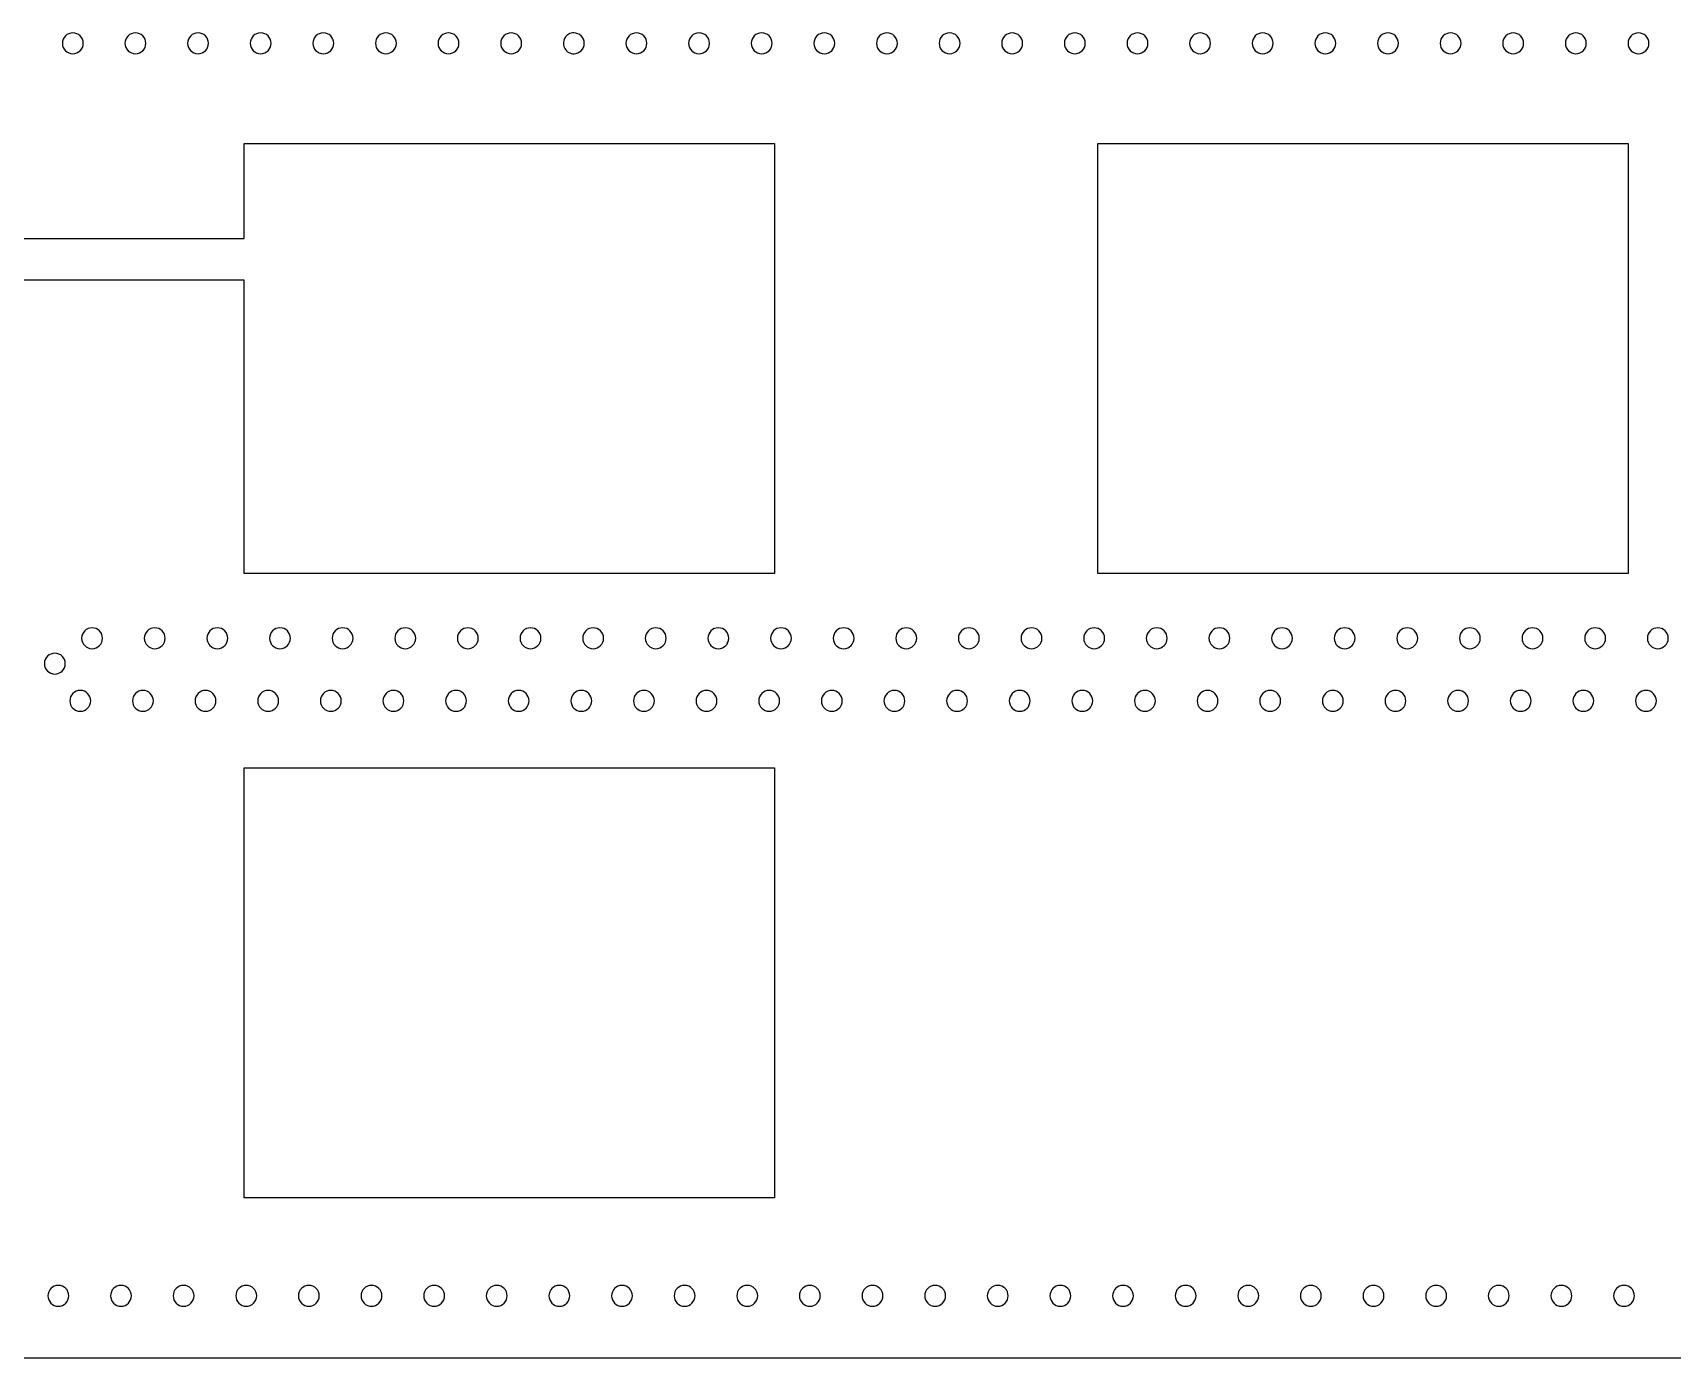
# Model space of a CAD drawing. Extents: x 112 to 502, y 72 to 270.
# Drawn here: x 204.9 to 283.4, y 72 to 135.5 of the extents above; entities that cross this region are included whole.
import ezdxf

# ---------------------------------------------------------------- set-up
doc = ezdxf.new("R2010")
doc.units = 0
doc.layers.add('polso', color=7, linetype='CONTINUOUS')

msp = doc.modelspace()

# ---------------------------------------------------------------- linework, layer by layer
at = {"layer": 'polso', "color": 1}
for p, q in [((207.292533, 135.032857), (207.292533, 135.032857)), ((210.292865, 135.032857), (210.292865, 135.032857)), ((213.293367, 135.032857), (213.293367, 135.032857)), ((216.293898, 135.032857), (216.293898, 135.032857)), ((219.29423, 135.032857), (219.29423, 135.032857)), ((222.294704, 135.032857), (222.294704, 135.032857)), ((225.295037, 135.032857), (225.295037, 135.032857)), ((228.295567, 135.032857), (228.295567, 135.032857)), ((234.296373, 135.032857), (234.296373, 135.032857)), ((237.296904, 135.032857), (237.296904, 135.032857)), ((240.297236, 135.032857), (240.297236, 135.032857)), ((243.297763, 135.032857), (243.297763, 135.032857)), ((246.298067, 135.032857), (246.298067, 135.032857)), ((249.298583, 135.032857), (249.298583, 135.032857)), ((252.298913, 135.032857), (252.298913, 135.032857)), ((255.299429, 135.032857), (255.299429, 135.032857)), ((258.299768, 135.032857), (258.299768, 135.032857)), ((261.300249, 135.032857), (261.300249, 135.032857)), ((264.300554, 135.032857), (264.300554, 135.032857)), ((267.301281, 135.032857), (267.301281, 135.032857)), ((270.301621, 135.032857), (270.301621, 135.032857)), ((273.301926, 135.032857), (273.301926, 135.032857)), ((276.302265, 135.032857), (276.302265, 135.032857)), ((279.302958, 135.032857), (279.302958, 135.032857)), ((282.303298, 135.032857), (282.303298, 135.032857)), ((208.217347, 106.528627), (208.217347, 106.528627)), ((211.217877, 106.528627), (211.217877, 106.528627)), ((214.21821, 106.528627), (214.21821, 106.528627)), ((217.21874, 106.528627), (217.21874, 106.528627)), ((220.219214, 106.528627), (220.219214, 106.528627)), ((223.219546, 106.528627), (223.219546, 106.528627)), ((226.220076, 106.528627), (226.220076, 106.528627)), ((229.220409, 106.528627), (229.220409, 106.528627)), ((232.220883, 106.528627), (232.220883, 106.528627)), ((235.221216, 106.528627), (235.221216, 106.528627)), ((238.221746, 106.528627), (238.221746, 106.528627)), ((241.222248, 106.528627), (241.222248, 106.528627)), ((244.22257, 106.528627), (244.22257, 106.528627)), ((247.223086, 106.528627), (247.223086, 106.528627)), ((250.223415, 106.528627), (250.223415, 106.528627)), ((253.223896, 106.528627), (253.223896, 106.528627)), ((256.224271, 106.528627), (256.224271, 106.528627)), ((259.224752, 106.528627), (259.224752, 106.528627)), ((262.225091, 106.528627), (262.225091, 106.528627)), ((265.225608, 106.528627), (265.225608, 106.528627)), ((268.225947, 106.528627), (268.225947, 106.528627)), ((271.226605, 106.528627), (271.226605, 106.528627)), ((274.226944, 106.528627), (274.226944, 106.528627)), ((277.227284, 106.528627), (277.227284, 106.528627)), ((280.227624, 106.528627), (280.227624, 106.528627)), ((283.228281, 106.528627), (283.228281, 106.528627)), ((206.434041, 105.31165), (206.434041, 105.31165)), ((207.651011, 103.528147), (207.651011, 103.528147)), ((210.651485, 103.528147), (210.651485, 103.528147)), ((213.651818, 103.528147), (213.651818, 103.528147)), ((216.652348, 103.528147), (216.652348, 103.528147)), ((219.652681, 103.528147), (219.652681, 103.528147)), ((222.653154, 103.528147), (222.653154, 103.528147)), ((225.653515, 103.528147), (225.653515, 103.528147)), ((228.654017, 103.528147), (228.654017, 103.528147)), ((231.65435, 103.528147), (231.65435, 103.528147)), ((234.65488, 103.528147), (234.65488, 103.528147)), ((237.655185, 103.528147), (237.655185, 103.528147)), ((240.655687, 103.528147), (240.655687, 103.528147)), ((243.65622, 103.528147), (243.65622, 103.528147)), ((246.65656, 103.528147), (246.65656, 103.528147)), ((249.65703, 103.528147), (249.65703, 103.528147)), ((252.65737, 103.528147), (252.65737, 103.528147)), ((255.657886, 103.528147), (255.657886, 103.528147)), ((258.658226, 103.528147), (258.658226, 103.528147)), ((261.658707, 103.528147), (261.658707, 103.528147)), ((264.659223, 103.528147), (264.659223, 103.528147)), ((267.659563, 103.528147), (267.659563, 103.528147)), ((270.659902, 103.528147), (270.659902, 103.528147)), ((273.66056, 103.528147), (273.66056, 103.528147)), ((276.660899, 103.528147), (276.660899, 103.528147)), ((279.661239, 103.528147), (279.661239, 103.528147)), ((282.661579, 103.528147), (282.661579, 103.528147)), ((206.600383, 75.02409), (206.600383, 75.02409)), ((209.600744, 75.02409), (209.600744, 75.02409)), ((212.601246, 75.02409), (212.601246, 75.02409)), ((215.601776, 75.02409), (215.601776, 75.02409)), ((218.60208, 75.02409), (218.60208, 75.02409)), ((221.602582, 75.02409), (221.602582, 75.02409)), ((224.602915, 75.02409), (224.602915, 75.02409)), ((227.603445, 75.02409), (227.603445, 75.02409)), ((230.603778, 75.02409), (230.603778, 75.02409)), ((233.60428, 75.02409), (233.60428, 75.02409)), ((236.604612, 75.02409), (236.604612, 75.02409)), ((239.605114, 75.02409), (239.605114, 75.02409)), ((242.605472, 75.02409), (242.605472, 75.02409)), ((245.605953, 75.02409), (245.605953, 75.02409)), ((248.606469, 75.02409), (248.606469, 75.02409)), ((251.606798, 75.02409), (251.606798, 75.02409)), ((254.607314, 75.02409), (254.607314, 75.02409)), ((257.607618, 75.02409), (257.607618, 75.02409)), ((260.608135, 75.02409), (260.608135, 75.02409)), ((263.608474, 75.02409), (263.608474, 75.02409)), ((266.608814, 75.02409), (266.608814, 75.02409)), ((269.609471, 75.02409), (269.609471, 75.02409)), ((272.609811, 75.02409), (272.609811, 75.02409)), ((275.610151, 75.02409), (275.610151, 75.02409)), ((278.610843, 75.02409), (278.610843, 75.02409)), ((281.611148, 75.02409), (281.611148, 75.02409))]:
    msp.add_line(p, q, dxfattribs=at)
at = {"layer": 'polso', "color": 3}
for p, q in [((214.999514, 125.681138), (214.999542, 130.231689)), ((214.999542, 130.231689), (240.403211, 130.231759)), ((255.905395, 130.231622), (281.305395, 130.231622)), ((255.905395, 109.631622), (255.905395, 130.231622)), ((281.305395, 130.231622), (281.305395, 109.631622)), ((197.497107, 125.681208), (214.999514, 125.681138)), ((214.999542, 123.68087), (197.497164, 123.680888)), ((214.999598, 109.62887), (214.999542, 123.68087)), ((240.403182, 109.62887), (214.999598, 109.62887)), ((281.305395, 109.631622), (255.905395, 109.631622)), ((215.003179, 100.324596), (240.403179, 100.324596)), ((215.003179, 79.7246), (215.003179, 100.324596)), ((240.403179, 100.324596), (240.403179, 79.7246)), ((240.403179, 79.7246), (215.003179, 79.7246))]:
    msp.add_line(p, q, dxfattribs=at)
at = {"layer": 'polso', "color": 5}
msp.add_line((397.195005, 72.033138), (116.876396, 72.033138), dxfattribs=at)
at = {"layer": 'polso', "color": 1}
for points in [[(206.792661, 135.532743), (206.516422, 135.532743), (206.292422, 135.309082), (206.292422, 135.032857)], [(207.292533, 135.032857), (207.292533, 135.309082), (207.068533, 135.532743), (206.792661, 135.532743)], [(209.792993, 135.532743), (209.516754, 135.532743), (209.292754, 135.309082), (209.292754, 135.032857)], [(210.292865, 135.032857), (210.292865, 135.309082), (210.069204, 135.532743), (209.792993, 135.532743)], [(212.793495, 135.532743), (212.517256, 135.532743), (212.293256, 135.309082), (212.293256, 135.032857)], [(213.293367, 135.032857), (213.293367, 135.309082), (213.069368, 135.532743), (212.793495, 135.532743)], [(215.793659, 135.532743), (215.517448, 135.532743), (215.293787, 135.309082), (215.293787, 135.032857)], [(216.293898, 135.032857), (216.293898, 135.309082), (216.069898, 135.532743), (215.793659, 135.532743)], [(218.794358, 135.532743), (218.518119, 135.532743), (218.294119, 135.309082), (218.294119, 135.032857)], [(219.29423, 135.032857), (219.29423, 135.309082), (219.07023, 135.532743), (218.794358, 135.532743)], [(221.794832, 135.532743), (221.518254, 135.532743), (221.294593, 135.309082), (221.294593, 135.032857)], [(222.294704, 135.032857), (222.294704, 135.309082), (222.070704, 135.532743), (221.794832, 135.532743)], [(224.795165, 135.532743), (224.518926, 135.532743), (224.294926, 135.309082), (224.294926, 135.032857)], [(225.295037, 135.032857), (225.295037, 135.309082), (225.071376, 135.532743), (224.795165, 135.532743)], [(227.795667, 135.532743), (227.519089, 135.532743), (227.295428, 135.309082), (227.295428, 135.032857)], [(228.295567, 135.032857), (228.295567, 135.309082), (228.071539, 135.532743), (227.795667, 135.532743)], [(230.551764, 135.469172), (230.310831, 135.334411), (230.224725, 135.029611), (230.359486, 134.788664)], [(230.79583, 135.532743), (230.725274, 135.536623), (230.61168, 135.50699), (230.551708, 135.469243)], [(231.29573, 135.032857), (231.29573, 135.309082), (231.072069, 135.532743), (230.79583, 135.532743)], [(233.796473, 135.532743), (233.519895, 135.532743), (233.296234, 135.309082), (233.296234, 135.032857)], [(234.296373, 135.032857), (234.296373, 135.309082), (234.072345, 135.532743), (233.796473, 135.532743)], [(236.796665, 135.532743), (236.520454, 135.532743), (236.296793, 135.309082), (236.296793, 135.032857)], [(237.296904, 135.032857), (237.296904, 135.309082), (237.072904, 135.532743), (236.796665, 135.532743)], [(239.797364, 135.532743), (239.521125, 135.532743), (239.297125, 135.309082), (239.297125, 135.032857)], [(240.297236, 135.032857), (240.297236, 135.309082), (240.073236, 135.532743), (239.797364, 135.532743)], [(242.797912, 135.532743), (242.521334, 135.532743), (242.297673, 135.309082), (242.297673, 135.032857)], [(243.297763, 135.032857), (243.297763, 135.309082), (243.073784, 135.532743), (242.797912, 135.532743)], [(245.798217, 135.532743), (245.521956, 135.532743), (245.297978, 135.309082), (245.297978, 135.032857)], [(246.298067, 135.032857), (246.298067, 135.309082), (246.074089, 135.532743), (245.798217, 135.532743)], [(248.798697, 135.532743), (248.52212, 135.532743), (248.298458, 135.309082), (248.298458, 135.032857)], [(249.298583, 135.032857), (249.298583, 135.309082), (249.07457, 135.532743), (248.798697, 135.532743)], [(251.799026, 135.532743), (251.522801, 135.532743), (251.298788, 135.309082), (251.298788, 135.032857)], [(252.298913, 135.032857), (252.298913, 135.309082), (252.074899, 135.532743), (251.799026, 135.532743)], [(254.799543, 135.532743), (254.522965, 135.532743), (254.299304, 135.309082), (254.299304, 135.032857)], [(255.299429, 135.032857), (255.299429, 135.309082), (255.075415, 135.532743), (254.799543, 135.532743)], [(257.799882, 135.532743), (257.523657, 135.532743), (257.299643, 135.309082), (257.299643, 135.032857)], [(258.299768, 135.032857), (258.299768, 135.309082), (258.076107, 135.532743), (257.799882, 135.532743)], [(260.800328, 135.532743), (260.524138, 135.532743), (260.300089, 135.309082), (260.300089, 135.032857)], [(261.300249, 135.032857), (261.300249, 135.309082), (261.0762, 135.532743), (260.800328, 135.532743)], [(263.800703, 135.532743), (263.524443, 135.532743), (263.300464, 135.309082), (263.300464, 135.032857)], [(264.300554, 135.032857), (264.300554, 135.309082), (264.076575, 135.532743), (263.800703, 135.532743)], [(266.801043, 135.532743), (266.524782, 135.532743), (266.300804, 135.309082), (266.300804, 135.032857)], [(267.301281, 135.032857), (267.301281, 135.309082), (267.077232, 135.532743), (266.801043, 135.532743)], [(269.801382, 135.532743), (269.52551, 135.532743), (269.301531, 135.309082), (269.301531, 135.032857)], [(270.301621, 135.032857), (270.301621, 135.309082), (270.077643, 135.532743), (269.801382, 135.532743)], [(272.802075, 135.532743), (272.525815, 135.532743), (272.301836, 135.309082), (272.301836, 135.032857)], [(273.301926, 135.032857), (273.301926, 135.309082), (273.077947, 135.532743), (272.802075, 135.532743)], [(275.802379, 135.532743), (275.526154, 135.532743), (275.30214, 135.309082), (275.30214, 135.032857)], [(276.302265, 135.032857), (276.302265, 135.309082), (276.078604, 135.532743), (275.802379, 135.532743)], [(278.802719, 135.532743), (278.526529, 135.532743), (278.302868, 135.309082), (278.302868, 135.032857)], [(279.302958, 135.032857), (279.302958, 135.309082), (279.078979, 135.532743), (278.802719, 135.532743)], [(281.803059, 135.532743), (281.527186, 135.532743), (281.303173, 135.309082), (281.303173, 135.032857)], [(282.303298, 135.032857), (282.303298, 135.309082), (282.079284, 135.532743), (281.803059, 135.532743)], [(206.292422, 135.032857), (206.292422, 134.756632), (206.516422, 134.532618), (206.792661, 134.532618)], [(206.792661, 134.532618), (207.068533, 134.532618), (207.292533, 134.756632), (207.292533, 135.032857)], [(209.292754, 135.032857), (209.292754, 134.756632), (209.516754, 134.532618), (209.792993, 134.532618)], [(209.792993, 134.532618), (210.069204, 134.532618), (210.292865, 134.756632), (210.292865, 135.032857)], [(212.293256, 135.032857), (212.293256, 134.756632), (212.517256, 134.532618), (212.793495, 134.532618)], [(212.793495, 134.532618), (213.069368, 134.532618), (213.293367, 134.756632), (213.293367, 135.032857)], [(215.293787, 135.032857), (215.293787, 134.756632), (215.517448, 134.532618), (215.793659, 134.532618)], [(215.793659, 134.532618), (216.069898, 134.532618), (216.293898, 134.756632), (216.293898, 135.032857)], [(218.294119, 135.032857), (218.294119, 134.756632), (218.518119, 134.532618), (218.794358, 134.532618)], [(218.794358, 134.532618), (219.07023, 134.532618), (219.29423, 134.756632), (219.29423, 135.032857)], [(221.294593, 135.032857), (221.294593, 134.756632), (221.518254, 134.532618), (221.794832, 134.532618)], [(221.794832, 134.532618), (222.070704, 134.532618), (222.294704, 134.756632), (222.294704, 135.032857)], [(224.294926, 135.032857), (224.294926, 134.756632), (224.518926, 134.532618), (224.795165, 134.532618)], [(224.795165, 134.532618), (225.071376, 134.532618), (225.295037, 134.756632), (225.295037, 135.032857)], [(227.295428, 135.032857), (227.295428, 134.756632), (227.519089, 134.532618), (227.795667, 134.532618)], [(227.795667, 134.532618), (228.071539, 134.532618), (228.295567, 134.756632), (228.295567, 135.032857)], [(230.359486, 134.788664), (230.393388, 134.719519), (230.482281, 134.630267), (230.551764, 134.5964)], [(230.551764, 134.596365), (230.611398, 134.558618), (230.725331, 134.528984), (230.795886, 134.532512)], [(230.79583, 134.532618), (231.072069, 134.532618), (231.29573, 134.756632), (231.29573, 135.032857)], [(233.296234, 135.032857), (233.296234, 134.756632), (233.519895, 134.532618), (233.796473, 134.532618)], [(233.796473, 134.532618), (234.072345, 134.532618), (234.296373, 134.756632), (234.296373, 135.032857)], [(236.296793, 135.032857), (236.296793, 134.756632), (236.520454, 134.532618), (236.796665, 134.532618)], [(236.796665, 134.532618), (237.072904, 134.532618), (237.296904, 134.756632), (237.296904, 135.032857)], [(239.297125, 135.032857), (239.297125, 134.756632), (239.521125, 134.532618), (239.797364, 134.532618)], [(239.797364, 134.532618), (240.073236, 134.532618), (240.297236, 134.756632), (240.297236, 135.032857)], [(242.297673, 135.032857), (242.297673, 134.756632), (242.521334, 134.532618), (242.797912, 134.532618)], [(242.797912, 134.532618), (243.073784, 134.532618), (243.297763, 134.756632), (243.297763, 135.032857)], [(245.297978, 135.032857), (245.297978, 134.756632), (245.521956, 134.532618), (245.798217, 134.532618)], [(245.798217, 134.532618), (246.074089, 134.532618), (246.298067, 134.756632), (246.298067, 135.032857)], [(248.298458, 135.032857), (248.298458, 134.756632), (248.52212, 134.532618), (248.798697, 134.532618)], [(248.798697, 134.532618), (249.07457, 134.532618), (249.298583, 134.756632), (249.298583, 135.032857)], [(251.298788, 135.032857), (251.298788, 134.756632), (251.522801, 134.532618), (251.799026, 134.532618)], [(251.799026, 134.532618), (252.074899, 134.532618), (252.298913, 134.756632), (252.298913, 135.032857)], [(254.299304, 135.032857), (254.299304, 134.756632), (254.522965, 134.532618), (254.799543, 134.532618)], [(254.799543, 134.532618), (255.075415, 134.532618), (255.299429, 134.756632), (255.299429, 135.032857)], [(257.299643, 135.032857), (257.299643, 134.756632), (257.523657, 134.532618), (257.799882, 134.532618)], [(257.799882, 134.532618), (258.076107, 134.532618), (258.299768, 134.756632), (258.299768, 135.032857)], [(260.300089, 135.032857), (260.300089, 134.756632), (260.524138, 134.532618), (260.800328, 134.532618)], [(260.800328, 134.532618), (261.0762, 134.532618), (261.300249, 134.756632), (261.300249, 135.032857)], [(263.300464, 135.032857), (263.300464, 134.756632), (263.524443, 134.532618), (263.800703, 134.532618)], [(263.800703, 134.532618), (264.076575, 134.532618), (264.300554, 134.756632), (264.300554, 135.032857)], [(266.300804, 135.032857), (266.300804, 134.756632), (266.524782, 134.532618), (266.801043, 134.532618)], [(266.801043, 134.532618), (267.077232, 134.532618), (267.301281, 134.756632), (267.301281, 135.032857)], [(269.301531, 135.032857), (269.301531, 134.756632), (269.52551, 134.532618), (269.801382, 134.532618)], [(269.801382, 134.532618), (270.077643, 134.532618), (270.301621, 134.756632), (270.301621, 135.032857)], [(272.301836, 135.032857), (272.301836, 134.756632), (272.525815, 134.532618), (272.802075, 134.532618)], [(272.802075, 134.532618), (273.077947, 134.532618), (273.301926, 134.756632), (273.301926, 135.032857)], [(275.30214, 135.032857), (275.30214, 134.756632), (275.526154, 134.532618), (275.802379, 134.532618)], [(275.802379, 134.532618), (276.078604, 134.532618), (276.302265, 134.756632), (276.302265, 135.032857)], [(278.302868, 135.032857), (278.302868, 134.756632), (278.526529, 134.532618), (278.802719, 134.532618)], [(278.802719, 134.532618), (279.078979, 134.532618), (279.302958, 134.756632), (279.302958, 135.032857)], [(281.303173, 135.032857), (281.303173, 134.756632), (281.527186, 134.532618), (281.803059, 134.532618)], [(281.803059, 134.532618), (282.079284, 134.532618), (282.303298, 134.756632), (282.303298, 135.032857)], [(207.717475, 107.028514), (207.441236, 107.028514), (207.217236, 106.804852), (207.217236, 106.528627)], [(208.217347, 106.528627), (208.217347, 106.804852), (207.993686, 107.028514), (207.717475, 107.028514)], [(210.718005, 107.028514), (210.441766, 107.028514), (210.217766, 106.804852), (210.217766, 106.528627)], [(211.217877, 106.528627), (211.217877, 106.804852), (210.993877, 107.028514), (210.718005, 107.028514)], [(213.718309, 107.028514), (213.442098, 107.028514), (213.21807, 106.804852), (213.21807, 106.528627)], [(214.21821, 106.528627), (214.21821, 106.804852), (213.994548, 107.028514), (213.718309, 107.028514)], [(216.718868, 107.028514), (216.442629, 107.028514), (216.218629, 106.804852), (216.218629, 106.528627)], [(217.21874, 106.528627), (217.21874, 106.804852), (216.99474, 107.028514), (216.718868, 107.028514)], [(219.718975, 107.028514), (219.442764, 107.028514), (219.219103, 106.804852), (219.219103, 106.528627)], [(220.219214, 106.528627), (220.219214, 106.804852), (219.995214, 107.028514), (219.718975, 107.028514)], [(222.719674, 107.028514), (222.443435, 107.028514), (222.219435, 106.804852), (222.219435, 106.528627)], [(223.219546, 106.528627), (223.219546, 106.804852), (222.995546, 107.028514), (222.719674, 107.028514)], [(225.720176, 107.028514), (225.443598, 107.028514), (225.219937, 106.804852), (225.219937, 106.528627)], [(226.220076, 106.528627), (226.220076, 106.804852), (225.996048, 107.028514), (225.720176, 107.028514)], [(228.720537, 107.028514), (228.444298, 107.028514), (228.220298, 106.804852), (228.220298, 106.528627)], [(229.220409, 106.528627), (229.220409, 106.804852), (228.996748, 107.028514), (228.720537, 107.028514)], [(231.721011, 107.028514), (231.444433, 107.028514), (231.220772, 106.804852), (231.220772, 106.528627)], [(232.220883, 106.528627), (232.220883, 106.804852), (231.996883, 107.028514), (231.721011, 107.028514)], [(234.721344, 107.028514), (234.445104, 107.028514), (234.221105, 106.804852), (234.221105, 106.528627)], [(235.221216, 106.528627), (235.221216, 106.804852), (234.997554, 107.028514), (234.721344, 107.028514)], [(237.721874, 107.028514), (237.445296, 107.028514), (237.221635, 106.804852), (237.221635, 106.528627)], [(238.221746, 106.528627), (238.221746, 106.804852), (237.997746, 107.028514), (237.721874, 107.028514)], [(240.722009, 107.028514), (240.445798, 107.028514), (240.222137, 106.804852), (240.222137, 106.528627)], [(241.222248, 106.528627), (241.222248, 106.804852), (240.998248, 107.028514), (240.722009, 107.028514)], [(243.722684, 107.028514), (243.446459, 107.028514), (243.222445, 106.804852), (243.222445, 106.528627)], [(244.22257, 106.528627), (244.22257, 106.804852), (243.998556, 107.028514), (243.722684, 107.028514)], [(246.7232, 107.028514), (246.446622, 107.028514), (246.222961, 106.804852), (246.222961, 106.528627)], [(247.223086, 106.528627), (247.223086, 106.804852), (246.999072, 107.028514), (246.7232, 107.028514)], [(249.723529, 107.028514), (249.447304, 107.028514), (249.223301, 106.804852), (249.223301, 106.528627)], [(250.223415, 106.528627), (250.223415, 106.804852), (249.999401, 107.028514), (249.723529, 107.028514)], [(252.724045, 107.028514), (252.447432, 107.028514), (252.223771, 106.804852), (252.223771, 106.528627)], [(253.223896, 106.528627), (253.223896, 106.804852), (252.999882, 107.028514), (252.724045, 107.028514)], [(255.724385, 107.028514), (255.44816, 107.028514), (255.224146, 106.804852), (255.224146, 106.528627)], [(256.224271, 106.528627), (256.224271, 106.804852), (256.000257, 107.028514), (255.724385, 107.028514)], [(258.724866, 107.028514), (258.448288, 107.028514), (258.224627, 106.804852), (258.224627, 106.528627)], [(259.224752, 106.528627), (259.224752, 106.804852), (259.000738, 107.028514), (258.724866, 107.028514)], [(261.725205, 107.028514), (261.44898, 107.028514), (261.224931, 106.804852), (261.224931, 106.528627)], [(262.225091, 106.528627), (262.225091, 106.804852), (262.00143, 107.028514), (261.725205, 107.028514)], [(264.725369, 107.028514), (264.449496, 107.028514), (264.225483, 106.804852), (264.225483, 106.528627)], [(265.225608, 106.528627), (265.225608, 106.804852), (265.001594, 107.028514), (264.725369, 107.028514)], [(267.726061, 107.028514), (267.449836, 107.028514), (267.225822, 106.804852), (267.225822, 106.528627)], [(268.225947, 106.528627), (268.225947, 106.804852), (268.001933, 107.028514), (267.726061, 107.028514)], [(270.726366, 107.028514), (270.450176, 107.028514), (270.226127, 106.804852), (270.226127, 106.528627)], [(271.226605, 106.528627), (271.226605, 106.804852), (271.002626, 107.028514), (270.726366, 107.028514)], [(273.726705, 107.028514), (273.450833, 107.028514), (273.226819, 106.804852), (273.226819, 106.528627)], [(274.226944, 106.528627), (274.226944, 106.804852), (274.00293, 107.028514), (273.726705, 107.028514)], [(276.727398, 107.028514), (276.451173, 107.028514), (276.227159, 106.804852), (276.227159, 106.528627)], [(277.227284, 106.528627), (277.227284, 106.804852), (277.00327, 107.028514), (276.727398, 107.028514)], [(279.727738, 107.028514), (279.451513, 107.028514), (279.227499, 106.804852), (279.227499, 106.528627)], [(280.227624, 106.528627), (280.227624, 106.804852), (280.003963, 107.028514), (279.727738, 107.028514)], [(282.728042, 107.028514), (282.451817, 107.028514), (282.228156, 106.804852), (282.228156, 106.528627)], [(283.228281, 106.528627), (283.228281, 106.804852), (283.004267, 107.028514), (282.728042, 107.028514)], [(207.217236, 106.528627), (207.217236, 106.252402), (207.441236, 106.028741), (207.717475, 106.028741)], [(207.717475, 106.028741), (207.993686, 106.028741), (208.217347, 106.252402), (208.217347, 106.528627)], [(210.217766, 106.528627), (210.217766, 106.252402), (210.441766, 106.028741), (210.718005, 106.028741)], [(210.718005, 106.028741), (210.993877, 106.028741), (211.217877, 106.252402), (211.217877, 106.528627)], [(213.21807, 106.528627), (213.21807, 106.252402), (213.442098, 106.028741), (213.718309, 106.028741)], [(213.718309, 106.028741), (213.994548, 106.028741), (214.21821, 106.252402), (214.21821, 106.528627)], [(216.218629, 106.528627), (216.218629, 106.252402), (216.442629, 106.028741), (216.718868, 106.028741)], [(216.718868, 106.028741), (216.99474, 106.028741), (217.21874, 106.252402), (217.21874, 106.528627)], [(219.219103, 106.528627), (219.219103, 106.252402), (219.442764, 106.028741), (219.718975, 106.028741)], [(219.718975, 106.028741), (219.995214, 106.028741), (220.219214, 106.252402), (220.219214, 106.528627)], [(222.219435, 106.528627), (222.219435, 106.252402), (222.443435, 106.028741), (222.719674, 106.028741)], [(222.719674, 106.028741), (222.995546, 106.028741), (223.219546, 106.252402), (223.219546, 106.528627)], [(225.219937, 106.528627), (225.219937, 106.252402), (225.443598, 106.028741), (225.720176, 106.028741)], [(225.720176, 106.028741), (225.996048, 106.028741), (226.220076, 106.252402), (226.220076, 106.528627)], [(228.220298, 106.528627), (228.220298, 106.252402), (228.444298, 106.028741), (228.720537, 106.028741)], [(228.720537, 106.028741), (228.996748, 106.028741), (229.220409, 106.252402), (229.220409, 106.528627)], [(231.220772, 106.528627), (231.220772, 106.252402), (231.444433, 106.028741), (231.721011, 106.028741)], [(231.721011, 106.028741), (231.996883, 106.028741), (232.220883, 106.252402), (232.220883, 106.528627)], [(234.221105, 106.528627), (234.221105, 106.252402), (234.445104, 106.028741), (234.721344, 106.028741)], [(234.721344, 106.028741), (234.997554, 106.028741), (235.221216, 106.252402), (235.221216, 106.528627)], [(237.221635, 106.528627), (237.221635, 106.252402), (237.445296, 106.028741), (237.721874, 106.028741)], [(237.721874, 106.028741), (237.997746, 106.028741), (238.221746, 106.252402), (238.221746, 106.528627)], [(240.222137, 106.528627), (240.222137, 106.252402), (240.445798, 106.028741), (240.722009, 106.028741)], [(240.722009, 106.028741), (240.998248, 106.028741), (241.222248, 106.252402), (241.222248, 106.528627)], [(243.222445, 106.528627), (243.222445, 106.252402), (243.446459, 106.028741), (243.722684, 106.028741)], [(243.722684, 106.028741), (243.998556, 106.028741), (244.22257, 106.252402), (244.22257, 106.528627)], [(246.222961, 106.528627), (246.222961, 106.252402), (246.446622, 106.028741), (246.7232, 106.028741)], [(246.7232, 106.028741), (246.999072, 106.028741), (247.223086, 106.252402), (247.223086, 106.528627)], [(249.223301, 106.528627), (249.223301, 106.252402), (249.447304, 106.028741), (249.723529, 106.028741)], [(249.723529, 106.028741), (249.999401, 106.028741), (250.223415, 106.252402), (250.223415, 106.528627)], [(252.223771, 106.528627), (252.223771, 106.252402), (252.447432, 106.028741), (252.724045, 106.028741)], [(252.724045, 106.028741), (252.999882, 106.028741), (253.223896, 106.252402), (253.223896, 106.528627)], [(255.224146, 106.528627), (255.224146, 106.252402), (255.44816, 106.028741), (255.724385, 106.028741)], [(255.724385, 106.028741), (256.000257, 106.028741), (256.224271, 106.252402), (256.224271, 106.528627)], [(258.224627, 106.528627), (258.224627, 106.252402), (258.448288, 106.028741), (258.724866, 106.028741)], [(258.724866, 106.028741), (259.000738, 106.028741), (259.224752, 106.252402), (259.224752, 106.528627)], [(261.224931, 106.528627), (261.224931, 106.252402), (261.44898, 106.028741), (261.725205, 106.028741)], [(261.725205, 106.028741), (262.00143, 106.028741), (262.225091, 106.252402), (262.225091, 106.528627)], [(264.225483, 106.528627), (264.225483, 106.252402), (264.449496, 106.028741), (264.725369, 106.028741)], [(264.725369, 106.028741), (265.001594, 106.028741), (265.225608, 106.252402), (265.225608, 106.528627)], [(267.225822, 106.528627), (267.225822, 106.252402), (267.449836, 106.028741), (267.726061, 106.028741)], [(267.726061, 106.028741), (268.001933, 106.028741), (268.225947, 106.252402), (268.225947, 106.528627)], [(270.226127, 106.528627), (270.226127, 106.252402), (270.450176, 106.028741), (270.726366, 106.028741)], [(270.726366, 106.028741), (271.002626, 106.028741), (271.226605, 106.252402), (271.226605, 106.528627)], [(273.226819, 106.528627), (273.226819, 106.252402), (273.450833, 106.028741), (273.726705, 106.028741)], [(273.726705, 106.028741), (274.00293, 106.028741), (274.226944, 106.252402), (274.226944, 106.528627)], [(276.227159, 106.528627), (276.227159, 106.252402), (276.451173, 106.028741), (276.727398, 106.028741)], [(276.727398, 106.028741), (277.00327, 106.028741), (277.227284, 106.252402), (277.227284, 106.528627)], [(279.227499, 106.528627), (279.227499, 106.252402), (279.451513, 106.028741), (279.727738, 106.028741)], [(279.727738, 106.028741), (280.003963, 106.028741), (280.227624, 106.252402), (280.227624, 106.528627)], [(282.228156, 106.528627), (282.228156, 106.252402), (282.451817, 106.028741), (282.728042, 106.028741)], [(282.728042, 106.028741), (283.004267, 106.028741), (283.228281, 106.252402), (283.228281, 106.528627)], [(205.934169, 105.811536), (205.65793, 105.811536), (205.433902, 105.587875), (205.433902, 105.31165)], [(205.433902, 105.31165), (205.433902, 105.035425), (205.65793, 104.811764), (205.934169, 104.811764)], [(206.434041, 105.31165), (206.434041, 105.587875), (206.210013, 105.811536), (205.934169, 105.811536)], [(205.934169, 104.811764), (206.210013, 104.811764), (206.434041, 105.035425), (206.434041, 105.31165)], [(207.151139, 104.028385), (206.874562, 104.028385), (206.6509, 103.804372), (206.6509, 103.528147)], [(207.651011, 103.528147), (207.651011, 103.804372), (207.427012, 104.028385), (207.151139, 104.028385)], [(210.151246, 104.028385), (209.875035, 104.028385), (209.651374, 103.804372), (209.651374, 103.528147)], [(210.651485, 103.528147), (210.651485, 103.804372), (210.427485, 104.028385), (210.151246, 104.028385)], [(213.151946, 104.028385), (212.875707, 104.028385), (212.651707, 103.804372), (212.651707, 103.528147)], [(213.651818, 103.528147), (213.651818, 103.804372), (213.427818, 104.028385), (213.151946, 104.028385)], [(216.152476, 104.028385), (215.87587, 104.028385), (215.652209, 103.804372), (215.652209, 103.528147)], [(216.652348, 103.528147), (216.652348, 103.804372), (216.42832, 104.028385), (216.152476, 104.028385)], [(219.152809, 104.028385), (218.87657, 104.028385), (218.65257, 103.804372), (218.65257, 103.528147)], [(219.652681, 103.528147), (219.652681, 103.804372), (219.428681, 104.028385), (219.152809, 104.028385)], [(222.153282, 104.028385), (221.876676, 104.028385), (221.653015, 103.804372), (221.653015, 103.528147)], [(222.653154, 103.528147), (222.653154, 103.804372), (222.429126, 104.028385), (222.153282, 104.028385)], [(225.153643, 104.028385), (224.877404, 104.028385), (224.653404, 103.804372), (224.653404, 103.528147)], [(225.653515, 103.528147), (225.653515, 103.804372), (225.429516, 104.028385), (225.153643, 104.028385)], [(228.154145, 104.028385), (227.877568, 104.028385), (227.653906, 103.804372), (227.653906, 103.528147)], [(228.654017, 103.528147), (228.654017, 103.804372), (228.430018, 104.028385), (228.154145, 104.028385)], [(231.154478, 104.028385), (230.878239, 104.028385), (230.654211, 103.804372), (230.654211, 103.528147)], [(231.65435, 103.528147), (231.65435, 103.804372), (231.430689, 104.028385), (231.154478, 104.028385)], [(234.155008, 104.028385), (233.878769, 104.028385), (233.654769, 103.804372), (233.654769, 103.528147)], [(234.65488, 103.528147), (234.65488, 103.804372), (234.43088, 104.028385), (234.155008, 104.028385)], [(237.155284, 104.028385), (236.879074, 104.028385), (236.655046, 103.804372), (236.655046, 103.528147)], [(237.655185, 103.528147), (237.655185, 103.804372), (237.431524, 104.028385), (237.155284, 104.028385)], [(240.155815, 104.028385), (239.879576, 104.028385), (239.655576, 103.804372), (239.655576, 103.528147)], [(240.655687, 103.528147), (240.655687, 103.804372), (240.431687, 104.028385), (240.155815, 104.028385)], [(243.155982, 104.028385), (242.879757, 104.028385), (242.656095, 103.804372), (242.656095, 103.528147)], [(243.65622, 103.528147), (243.65622, 103.804372), (243.432207, 104.028385), (243.155982, 104.028385)], [(246.156674, 104.028385), (245.880449, 104.028385), (245.656435, 103.804372), (245.656435, 103.528147)], [(246.65656, 103.528147), (246.65656, 103.804372), (246.432546, 104.028385), (246.156674, 104.028385)], [(249.157155, 104.028385), (248.880542, 104.028385), (248.656881, 103.804372), (248.656881, 103.528147)], [(249.65703, 103.528147), (249.65703, 103.804372), (249.432981, 104.028385), (249.157155, 104.028385)], [(252.157519, 104.028385), (251.881259, 104.028385), (251.65728, 103.804372), (251.65728, 103.528147)], [(252.65737, 103.528147), (252.65737, 103.804372), (252.433709, 104.028385), (252.157519, 104.028385)], [(255.158, 104.028385), (254.881422, 104.028385), (254.657761, 103.804372), (254.657761, 103.528147)], [(255.657886, 103.528147), (255.657886, 103.804372), (255.433872, 104.028385), (255.158, 104.028385)], [(258.15834, 104.028385), (257.882115, 104.028385), (257.658066, 103.804372), (257.658066, 103.528147)], [(258.658226, 103.528147), (258.658226, 103.804372), (258.434565, 104.028385), (258.15834, 104.028385)], [(261.158856, 104.028385), (260.882278, 104.028385), (260.658617, 103.804372), (260.658617, 103.528147)], [(261.658707, 103.528147), (261.658707, 103.804372), (261.434728, 104.028385), (261.158856, 104.028385)], [(264.158984, 104.028385), (263.883112, 104.028385), (263.659098, 103.804372), (263.659098, 103.528147)], [(264.659223, 103.528147), (264.659223, 103.804372), (264.435209, 104.028385), (264.158984, 104.028385)], [(267.159324, 104.028385), (266.883451, 104.028385), (266.659438, 103.804372), (266.659438, 103.528147)], [(267.659563, 103.528147), (267.659563, 103.804372), (267.435549, 104.028385), (267.159324, 104.028385)], [(270.160051, 104.028385), (269.883791, 104.028385), (269.659813, 103.804372), (269.659813, 103.528147)], [(270.659902, 103.528147), (270.659902, 103.804372), (270.435924, 104.028385), (270.160051, 104.028385)], [(273.160321, 104.028385), (272.884096, 104.028385), (272.660435, 103.804372), (272.660435, 103.528147)], [(273.66056, 103.528147), (273.66056, 103.804372), (273.436546, 104.028385), (273.160321, 104.028385)], [(276.16066, 104.028385), (275.884788, 104.028385), (275.660739, 103.804372), (275.660739, 103.528147)], [(276.660899, 103.528147), (276.660899, 103.804372), (276.43685, 104.028385), (276.16066, 104.028385)], [(279.161388, 104.028385), (278.885128, 104.028385), (278.661114, 103.804372), (278.661114, 103.528147)], [(279.661239, 103.528147), (279.661239, 103.804372), (279.437225, 104.028385), (279.161388, 104.028385)], [(282.161693, 104.028385), (281.885468, 104.028385), (281.661454, 103.804372), (281.661454, 103.528147)], [(282.661579, 103.528147), (282.661579, 103.804372), (282.437918, 104.028385), (282.161693, 104.028385)], [(206.6509, 103.528147), (206.6509, 103.252274), (206.874562, 103.02826), (207.151139, 103.02826)], [(207.151139, 103.02826), (207.427012, 103.02826), (207.651011, 103.252274), (207.651011, 103.528147)], [(209.651374, 103.528147), (209.651374, 103.252274), (209.875035, 103.02826), (210.151246, 103.02826)], [(210.151246, 103.02826), (210.427485, 103.02826), (210.651485, 103.252274), (210.651485, 103.528147)], [(212.651707, 103.528147), (212.651707, 103.252274), (212.875707, 103.02826), (213.151946, 103.02826)], [(213.151946, 103.02826), (213.427818, 103.02826), (213.651818, 103.252274), (213.651818, 103.528147)], [(215.652209, 103.528147), (215.652209, 103.252274), (215.87587, 103.02826), (216.152476, 103.02826)], [(216.152476, 103.02826), (216.42832, 103.02826), (216.652348, 103.252274), (216.652348, 103.528147)], [(218.65257, 103.528147), (218.65257, 103.252274), (218.87657, 103.02826), (219.152809, 103.02826)], [(219.152809, 103.02826), (219.428681, 103.02826), (219.652681, 103.252274), (219.652681, 103.528147)], [(221.653015, 103.528147), (221.653015, 103.252274), (221.876676, 103.02826), (222.153282, 103.02826)], [(222.153282, 103.02826), (222.429126, 103.02826), (222.653154, 103.252274), (222.653154, 103.528147)], [(224.653404, 103.528147), (224.653404, 103.252274), (224.877404, 103.02826), (225.153643, 103.02826)], [(225.153643, 103.02826), (225.429516, 103.02826), (225.653515, 103.252274), (225.653515, 103.528147)], [(227.653906, 103.528147), (227.653906, 103.252274), (227.877568, 103.02826), (228.154145, 103.02826)], [(228.154145, 103.02826), (228.430018, 103.02826), (228.654017, 103.252274), (228.654017, 103.528147)], [(230.654211, 103.528147), (230.654211, 103.252274), (230.878239, 103.02826), (231.154478, 103.02826)], [(231.154478, 103.02826), (231.430689, 103.02826), (231.65435, 103.252274), (231.65435, 103.528147)], [(233.654769, 103.528147), (233.654769, 103.252274), (233.878769, 103.02826), (234.155008, 103.02826)], [(234.155008, 103.02826), (234.43088, 103.02826), (234.65488, 103.252274), (234.65488, 103.528147)], [(236.655046, 103.528147), (236.655046, 103.252274), (236.879074, 103.02826), (237.155284, 103.02826)], [(237.155284, 103.02826), (237.431524, 103.02826), (237.655185, 103.252274), (237.655185, 103.528147)], [(239.655576, 103.528147), (239.655576, 103.252274), (239.879576, 103.02826), (240.155815, 103.02826)], [(240.155815, 103.02826), (240.431687, 103.02826), (240.655687, 103.252274), (240.655687, 103.528147)], [(242.656095, 103.528147), (242.656095, 103.252274), (242.879757, 103.02826), (243.155982, 103.02826)], [(243.155982, 103.02826), (243.432207, 103.02826), (243.65622, 103.252274), (243.65622, 103.528147)], [(245.656435, 103.528147), (245.656435, 103.252274), (245.880449, 103.02826), (246.156674, 103.02826)], [(246.156674, 103.02826), (246.432546, 103.02826), (246.65656, 103.252274), (246.65656, 103.528147)], [(248.656881, 103.528147), (248.656881, 103.252274), (248.880542, 103.02826), (249.157155, 103.02826)], [(249.157155, 103.02826), (249.432981, 103.02826), (249.65703, 103.252274), (249.65703, 103.528147)], [(251.65728, 103.528147), (251.65728, 103.252274), (251.881259, 103.02826), (252.157519, 103.02826)], [(252.157519, 103.02826), (252.433709, 103.02826), (252.65737, 103.252274), (252.65737, 103.528147)], [(254.657761, 103.528147), (254.657761, 103.252274), (254.881422, 103.02826), (255.158, 103.02826)], [(255.158, 103.02826), (255.433872, 103.02826), (255.657886, 103.252274), (255.657886, 103.528147)], [(257.658066, 103.528147), (257.658066, 103.252274), (257.882115, 103.02826), (258.15834, 103.02826)], [(258.15834, 103.02826), (258.434565, 103.02826), (258.658226, 103.252274), (258.658226, 103.528147)], [(260.658617, 103.528147), (260.658617, 103.252274), (260.882278, 103.02826), (261.158856, 103.02826)], [(261.158856, 103.02826), (261.434728, 103.02826), (261.658707, 103.252274), (261.658707, 103.528147)], [(263.659098, 103.528147), (263.659098, 103.252274), (263.883112, 103.02826), (264.158984, 103.02826)], [(264.158984, 103.02826), (264.435209, 103.02826), (264.659223, 103.252274), (264.659223, 103.528147)], [(266.659438, 103.528147), (266.659438, 103.252274), (266.883451, 103.02826), (267.159324, 103.02826)], [(267.159324, 103.02826), (267.435549, 103.02826), (267.659563, 103.252274), (267.659563, 103.528147)], [(269.659813, 103.528147), (269.659813, 103.252274), (269.883791, 103.02826), (270.160051, 103.02826)], [(270.160051, 103.02826), (270.435924, 103.02826), (270.659902, 103.252274), (270.659902, 103.528147)], [(272.660435, 103.528147), (272.660435, 103.252274), (272.884096, 103.02826), (273.160321, 103.02826)], [(273.160321, 103.02826), (273.436546, 103.02826), (273.66056, 103.252274), (273.66056, 103.528147)], [(275.660739, 103.528147), (275.660739, 103.252274), (275.884788, 103.02826), (276.16066, 103.02826)], [(276.16066, 103.02826), (276.43685, 103.02826), (276.660899, 103.252274), (276.660899, 103.528147)], [(278.661114, 103.528147), (278.661114, 103.252274), (278.885128, 103.02826), (279.161388, 103.02826)], [(279.161388, 103.02826), (279.437225, 103.02826), (279.661239, 103.252274), (279.661239, 103.528147)], [(281.661454, 103.528147), (281.661454, 103.252274), (281.885468, 103.02826), (282.161693, 103.02826)], [(282.161693, 103.02826), (282.437918, 103.02826), (282.661579, 103.252274), (282.661579, 103.528147)], [(206.100511, 75.524329), (205.823933, 75.524329), (205.600272, 75.300315), (205.600272, 75.02409)], [(206.600383, 75.02409), (206.600383, 75.300315), (206.376383, 75.524329), (206.100511, 75.524329)], [(209.100872, 75.524329), (208.824632, 75.524329), (208.600633, 75.300315), (208.600633, 75.02409)], [(209.600744, 75.02409), (209.600744, 75.300315), (209.377082, 75.524329), (209.100872, 75.524329)], [(212.101374, 75.524329), (211.824796, 75.524329), (211.601135, 75.300315), (211.601135, 75.02409)], [(212.601246, 75.02409), (212.601246, 75.300315), (212.377246, 75.524329), (212.101374, 75.524329)], [(215.101537, 75.524329), (214.825326, 75.524329), (214.601665, 75.300315), (214.601665, 75.02409)], [(215.601776, 75.02409), (215.601776, 75.300315), (215.377776, 75.524329), (215.101537, 75.524329)], [(218.102208, 75.524329), (217.825969, 75.524329), (217.601941, 75.300315), (217.601941, 75.02409)], [(218.60208, 75.02409), (218.60208, 75.300315), (218.378052, 75.524329), (218.102208, 75.524329)], [(221.10271, 75.524329), (220.826132, 75.524329), (220.602471, 75.300315), (220.602471, 75.02409)], [(221.602582, 75.02409), (221.602582, 75.300315), (221.378582, 75.524329), (221.10271, 75.524329)], [(224.103015, 75.524329), (223.826804, 75.524329), (223.602776, 75.300315), (223.602776, 75.02409)], [(224.602915, 75.02409), (224.602915, 75.300315), (224.378887, 75.524329), (224.103015, 75.524329)], [(227.103573, 75.524329), (226.826995, 75.524329), (226.603334, 75.300315), (226.603334, 75.02409)], [(227.603445, 75.02409), (227.603445, 75.300315), (227.379445, 75.524329), (227.103573, 75.524329)], [(230.103906, 75.524329), (229.827667, 75.524329), (229.603667, 75.300315), (229.603667, 75.02409)], [(230.603778, 75.02409), (230.603778, 75.300315), (230.379778, 75.524329), (230.103906, 75.524329)], [(233.104408, 75.524329), (232.82783, 75.524329), (232.604169, 75.300315), (232.604169, 75.02409)], [(233.60428, 75.02409), (233.60428, 75.300315), (233.38028, 75.524329), (233.104408, 75.524329)], [(236.10474, 75.524329), (235.828501, 75.524329), (235.604502, 75.300315), (235.604502, 75.02409)], [(236.604612, 75.02409), (236.604612, 75.300315), (236.380951, 75.524329), (236.10474, 75.524329)], [(239.105242, 75.524329), (238.829003, 75.524329), (238.605004, 75.300315), (238.605004, 75.02409)], [(239.605114, 75.02409), (239.605114, 75.300315), (239.381115, 75.524329), (239.105242, 75.524329)], [(242.105621, 75.524329), (241.829361, 75.524329), (241.605379, 75.300315), (241.605379, 75.02409)], [(242.605472, 75.02409), (242.605472, 75.300315), (242.381811, 75.524329), (242.105621, 75.524329)], [(245.106067, 75.524329), (244.829842, 75.524329), (244.605828, 75.300315), (244.605828, 75.02409)], [(245.605953, 75.02409), (245.605953, 75.300315), (245.381939, 75.524329), (245.106067, 75.524329)], [(248.10623, 75.524329), (247.830005, 75.524329), (247.606344, 75.300315), (247.606344, 75.02409)], [(248.606469, 75.02409), (248.606469, 75.300315), (248.382455, 75.524329), (248.10623, 75.524329)], [(251.106947, 75.524329), (250.830687, 75.524329), (250.606708, 75.300315), (250.606708, 75.02409)], [(251.606798, 75.02409), (251.606798, 75.300315), (251.382819, 75.524329), (251.106947, 75.524329)], [(254.107428, 75.524329), (253.83085, 75.524329), (253.607189, 75.300315), (253.607189, 75.02409)], [(254.607314, 75.02409), (254.607314, 75.300315), (254.3833, 75.524329), (254.107428, 75.524329)], [(257.107732, 75.524329), (256.831507, 75.524329), (256.607493, 75.300315), (256.607493, 75.02409)], [(257.607618, 75.02409), (257.607618, 75.300315), (257.383957, 75.524329), (257.107732, 75.524329)], [(260.108284, 75.524329), (259.832023, 75.524329), (259.608045, 75.300315), (259.608045, 75.02409)], [(260.608135, 75.02409), (260.608135, 75.300315), (260.384156, 75.524329), (260.108284, 75.524329)], [(263.108588, 75.524329), (262.832363, 75.524329), (262.608349, 75.300315), (262.608349, 75.02409)], [(263.608474, 75.02409), (263.608474, 75.300315), (263.384813, 75.524329), (263.108588, 75.524329)], [(266.108928, 75.524329), (265.832703, 75.524329), (265.608689, 75.300315), (265.608689, 75.02409)], [(266.608814, 75.02409), (266.608814, 75.300315), (266.385153, 75.524329), (266.108928, 75.524329)], [(269.109232, 75.524329), (268.83336, 75.524329), (268.609381, 75.300315), (268.609381, 75.02409)], [(269.609471, 75.02409), (269.609471, 75.300315), (269.385493, 75.524329), (269.109232, 75.524329)], [(272.109925, 75.524329), (271.8337, 75.524329), (271.609686, 75.300315), (271.609686, 75.02409)], [(272.609811, 75.02409), (272.609811, 75.300315), (272.385797, 75.524329), (272.109925, 75.524329)], [(275.110265, 75.524329), (274.83404, 75.524329), (274.610026, 75.300315), (274.610026, 75.02409)], [(275.610151, 75.02409), (275.610151, 75.300315), (275.386137, 75.524329), (275.110265, 75.524329)], [(278.110604, 75.524329), (277.834379, 75.524329), (277.610365, 75.300315), (277.610365, 75.02409)], [(278.610843, 75.02409), (278.610843, 75.300315), (278.386829, 75.524329), (278.110604, 75.524329)], [(281.110909, 75.524329), (280.835036, 75.524329), (280.611023, 75.300315), (280.611023, 75.02409)], [(281.611148, 75.02409), (281.611148, 75.300315), (281.387134, 75.524329), (281.110909, 75.524329)], [(205.600272, 75.02409), (205.600272, 74.748218), (205.823933, 74.524204), (206.100511, 74.524204)], [(206.100511, 74.524204), (206.376383, 74.524204), (206.600383, 74.748218), (206.600383, 75.02409)], [(208.600633, 75.02409), (208.600633, 74.748218), (208.824632, 74.524204), (209.100872, 74.524204)], [(209.100872, 74.524204), (209.377082, 74.524204), (209.600744, 74.748218), (209.600744, 75.02409)], [(211.601135, 75.02409), (211.601135, 74.748218), (211.824796, 74.524204), (212.101374, 74.524204)], [(212.101374, 74.524204), (212.377246, 74.524204), (212.601246, 74.748218), (212.601246, 75.02409)], [(214.601665, 75.02409), (214.601665, 74.748218), (214.825326, 74.524204), (215.101537, 74.524204)], [(215.101537, 74.524204), (215.377776, 74.524204), (215.601776, 74.748218), (215.601776, 75.02409)], [(217.601941, 75.02409), (217.601941, 74.748218), (217.825969, 74.524204), (218.102208, 74.524204)], [(218.102208, 74.524204), (218.378052, 74.524204), (218.60208, 74.748218), (218.60208, 75.02409)], [(220.602471, 75.02409), (220.602471, 74.748218), (220.826132, 74.524204), (221.10271, 74.524204)], [(221.10271, 74.524204), (221.378582, 74.524204), (221.602582, 74.748218), (221.602582, 75.02409)], [(223.602776, 75.02409), (223.602776, 74.748218), (223.826804, 74.524204), (224.103015, 74.524204)], [(224.103015, 74.524204), (224.378887, 74.524204), (224.602915, 74.748218), (224.602915, 75.02409)], [(226.603334, 75.02409), (226.603334, 74.748218), (226.826995, 74.524204), (227.103573, 74.524204)], [(227.103573, 74.524204), (227.379445, 74.524204), (227.603445, 74.748218), (227.603445, 75.02409)], [(229.603667, 75.02409), (229.603667, 74.748218), (229.827667, 74.524204), (230.103906, 74.524204)], [(230.103906, 74.524204), (230.379778, 74.524204), (230.603778, 74.748218), (230.603778, 75.02409)], [(232.604169, 75.02409), (232.604169, 74.748218), (232.82783, 74.524204), (233.104408, 74.524204)], [(233.104408, 74.524204), (233.38028, 74.524204), (233.60428, 74.748218), (233.60428, 75.02409)], [(235.604502, 75.02409), (235.604502, 74.748218), (235.828501, 74.524204), (236.10474, 74.524204)], [(236.10474, 74.524204), (236.380951, 74.524204), (236.604612, 74.748218), (236.604612, 75.02409)], [(238.605004, 75.02409), (238.605004, 74.748218), (238.829003, 74.524204), (239.105242, 74.524204)], [(239.105242, 74.524204), (239.381115, 74.524204), (239.605114, 74.748218), (239.605114, 75.02409)], [(241.605379, 75.02409), (241.605379, 74.748218), (241.829361, 74.524204), (242.105621, 74.524204)], [(242.105621, 74.524204), (242.381811, 74.524204), (242.605472, 74.748218), (242.605472, 75.02409)], [(244.605828, 75.02409), (244.605828, 74.748218), (244.829842, 74.524204), (245.106067, 74.524204)], [(245.106067, 74.524204), (245.381939, 74.524204), (245.605953, 74.748218), (245.605953, 75.02409)], [(247.606344, 75.02409), (247.606344, 74.748218), (247.830005, 74.524204), (248.10623, 74.524204)], [(248.10623, 74.524204), (248.382455, 74.524204), (248.606469, 74.748218), (248.606469, 75.02409)], [(250.606708, 75.02409), (250.606708, 74.748218), (250.830687, 74.524204), (251.106947, 74.524204)], [(251.106947, 74.524204), (251.382819, 74.524204), (251.606798, 74.748218), (251.606798, 75.02409)], [(253.607189, 75.02409), (253.607189, 74.748218), (253.83085, 74.524204), (254.107428, 74.524204)], [(254.107428, 74.524204), (254.3833, 74.524204), (254.607314, 74.748218), (254.607314, 75.02409)], [(256.607493, 75.02409), (256.607493, 74.748218), (256.831507, 74.524204), (257.107732, 74.524204)], [(257.107732, 74.524204), (257.383957, 74.524204), (257.607618, 74.748218), (257.607618, 75.02409)], [(259.608045, 75.02409), (259.608045, 74.748218), (259.832023, 74.524204), (260.108284, 74.524204)], [(260.108284, 74.524204), (260.384156, 74.524204), (260.608135, 74.748218), (260.608135, 75.02409)], [(262.608349, 75.02409), (262.608349, 74.748218), (262.832363, 74.524204), (263.108588, 74.524204)], [(263.108588, 74.524204), (263.384813, 74.524204), (263.608474, 74.748218), (263.608474, 75.02409)], [(265.608689, 75.02409), (265.608689, 74.748218), (265.832703, 74.524204), (266.108928, 74.524204)], [(266.108928, 74.524204), (266.385153, 74.524204), (266.608814, 74.748218), (266.608814, 75.02409)], [(268.609381, 75.02409), (268.609381, 74.748218), (268.83336, 74.524204), (269.109232, 74.524204)], [(269.109232, 74.524204), (269.385493, 74.524204), (269.609471, 74.748218), (269.609471, 75.02409)], [(271.609686, 75.02409), (271.609686, 74.748218), (271.8337, 74.524204), (272.109925, 74.524204)], [(272.109925, 74.524204), (272.385797, 74.524204), (272.609811, 74.748218), (272.609811, 75.02409)], [(274.610026, 75.02409), (274.610026, 74.748218), (274.83404, 74.524204), (275.110265, 74.524204)], [(275.110265, 74.524204), (275.386137, 74.524204), (275.610151, 74.748218), (275.610151, 75.02409)], [(277.610365, 75.02409), (277.610365, 74.748218), (277.834379, 74.524204), (278.110604, 74.524204)], [(278.110604, 74.524204), (278.386829, 74.524204), (278.610843, 74.748218), (278.610843, 75.02409)], [(280.611023, 75.02409), (280.611023, 74.748218), (280.835036, 74.524204), (281.110909, 74.524204)], [(281.110909, 74.524204), (281.387134, 74.524204), (281.611148, 74.748218), (281.611148, 75.02409)]]:
    msp.add_open_spline(points, degree=3, dxfattribs=at)
at = {"layer": 'polso', "color": 3}
msp.add_open_spline([(240.403211, 130.231759), (240.403154, 123.364174), (240.403182, 116.496593), (240.403182, 109.629008)], degree=3, dxfattribs=at)

doc.saveas('drawing.dxf')
